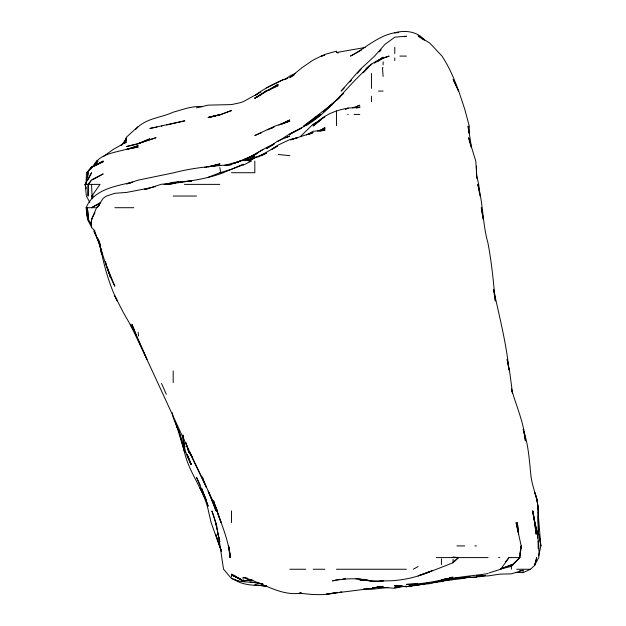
<?xml version="1.0" encoding="UTF-8"?>
<svg xmlns="http://www.w3.org/2000/svg" width="626" height="626" viewBox="0 0 626 626"><rect width="100%" height="100%" fill="white"/><g stroke="black" fill="none" stroke-linecap="round" stroke-linejoin="round"><path stroke-width="0.94" d="M538.243 522.608L538.305 510.941L537.124 499.282L534.729 492.466C539.855 505.816 537.781 520.316 538.423 534.268L538.055 515.801M469.171 132.869L469.273 126.069L464.75 109.206L458.748 91.075L453.13 79.416L458.529 91.075C454.351 78.837 449.077 66.951 442.011 56.09L429.765 43.069L418.098 35.893L423.544 39.876M86.059 184.38L86.435 172.721L98.024 161.054L95.661 163.981M538.203 548.846L538.047 541.067M87.617 177.581L88.149 172.721L86.435 172.721M511.403 565.622L519.877 557.594L521.2 545.927L516.082 522.608L518.5 533.368M519.267 557.594L519.564 555.802M519.862 554.002L521.2 545.927L519.666 557.594L511.403 566.373L500.636 569.034M85.95 184.38L88.149 172.721M538.728 555.802L540.88 545.927L538.986 534.268L540.841 545.927L538.024 511.912M515.292 572.454L523.07 572.618L530.566 569.253L534.729 565.27L536.709 557.594L534.729 565.114L538.767 557.594C540.035 541.623 535.668 526.38 532.483 510.941L534.823 522.608L536.138 534.268L532.984 510.941L534.729 523.305M124.527 142.212L126.53 137.102L138.189 126.444M125.161 141.319L126.53 137.728L123.971 142.728M95.058 231.033L91.537 227.449L91.537 219.366L96.584 207.707L99.229 204.905M90.817 168.848L91.537 166.986L103.204 161.672L91.537 167.322L103.204 161.054L91.537 167.298L87.014 172.721L91.537 166.986M88.344 179.38L91.537 172.721L85.12 184.38L86.145 188.864M91.537 227.449L91.537 219.366L94.972 212.699M125.153 140.999L126.53 138.479L121.405 145.498M93.423 165.882C99.252 154.019 114.558 152.619 125.983 149.395L138.189 146.969L126.53 149.395L138.189 145.655L127.141 149.395M86.873 211.596L87.718 219.366L86.122 207.707C93.54 189.342 115.677 186.141 132.806 182.103M91.537 184.38L92.194 198.732L91.881 196.04L100.019 184.38L85.12 184.38M511.403 557.594L509.008 557.594L500.683 569.253L488.976 572.962M363.729 72.131C369.395 63.406 379.669 59.259 389.161 56.09L383.112 58.054L377.282 61.544L383.112 58.062M364.387 71.403L367.259 67.749L362.9 72.624M505.534 561.968L509.008 557.594M90.989 181.039L88.235 184.38L88.047 196.04L88.141 184.38L91.537 179.842L103.204 173.895L92.374 179.905M125.302 141.453L126.53 140.013L120.99 145.373M357.43 73.203L361.179 69.095M99.503 204.905L97.038 207.707L103.204 198.254L106.514 196.04L114.863 193.285L126.53 192.425L149.857 187.964L161.516 184.216L175.124 183.535M349.84 82.006L351.562 80.065M379.45 51.348L380.671 49.994M379.145 51.927L381.132 49.845M135.552 129.566L138.189 126.843M344.3 87.843L341.107 91.075L359.786 69.83L374.638 56.09L384.904 44.423L394.771 37.169L406.438 36.214L404.646 36.66M363.596 72.248L368.033 67.749C346.749 86.271 330.896 110.779 306.2 125.505M300.339 136.624L313.133 124.136L320.629 120.184M428.865 571.968L418.098 575.818L429.765 571.898L453.091 562.735L458.482 557.594L453.091 556.999L453.091 557.594M337.156 99.949L339.918 97.413M343.541 93.571L324.8 110.419L332.437 103.924M323.345 111.858L331.78 104.55M453.091 562.195L458.482 557.594M301.474 68.124L289.807 77.679L293.977 75.143M333.079 103.353L303.696 126.069L319.917 114.401L313.133 119.081L318.008 115.959M321.154 119.636L313.133 126.069C322.273 115.904 334.769 110.207 348.126 108.173L345.435 109.159M323.337 117.884L324.8 116.71L313.133 125.067L318.133 122.031M124.292 143.636L126.53 141.914L113.236 149.395L103.204 156.641M320.911 130.552L324.8 127.673L324.8 130.255L320.309 131.147M321.388 114.401L304.705 126.069L289.807 134.254L301.474 128.064L289.807 133.823L278.147 141.39M301.881 67.749L313.133 60.073L321.201 56.09L324.8 55.158L321.498 56.09L324.8 54.454L336.459 51.144L336.459 52.514L338.251 52.991M374.559 62.952L383.112 57.185L374.559 62.936M272.701 145.029L274.258 143.988M268.382 90.551L278.147 84.26L254.821 98.227L261.488 94.557M263.178 149.395L243.991 160.585L266.48 147.54L273.977 143.98M288.03 77.914C276.324 82.366 264.884 88.063 254.821 95.614L258.632 93.344M139.082 126.069C148.933 117.923 161.946 117.43 173.183 112.187C182.675 109.66 192.339 105.598 202.339 106.756M318.963 131.163L324.8 127.673M249.32 161.054L254.821 157.909L261.997 155.162M100.7 202.527L91.537 207.707L100.7 202.73M272.318 145.295L266.48 148.589L278.147 140.803L289.807 136.014L285.832 137.728M258.155 156.915L277.326 146.124L271.707 149.395L278.147 145.076L289.807 139.59L297.483 137.728L290.66 139.848M413.262 569.253L418.098 566.538M248.647 161.054L254.821 157.603L266.48 153.104L261.488 155.741M260.752 92.014L243.154 101.748L240.071 102.742L231.495 104.589L208.168 105.137L196.501 107.891M306.466 134.966L313.133 131.288L324.8 130.255M429.765 571.648L432.065 570.45M322.296 129.911L324.8 128.62L317.617 131.03M283.57 79.416L266.48 87.89M243.154 165.162L251.417 161.054M280.644 124.449L289.807 119.965L278.977 125.012M295.636 73.312L289.807 76.051L284.869 79.416L287.342 78.367M356.452 106.811L359.786 105.246L352.61 107.875M243.154 164.262L223.185 172.721M257.317 153.417L243.154 159.966L250.337 157.016M248.882 159.935L254.821 157.329L245.728 160.718M308.97 134.434L313.133 132.602L290.62 139.817M261.488 132.634L254.821 135.537L275.064 126.069L289.807 121.123L280.839 124.417M257.317 153.425L254.821 154.489M139.089 143.495L149.857 138.823L138.189 143.589L126.53 146.531L138.189 143.886M236.808 162.533L240.353 161.054L233.263 163.558L254.821 155.178L252.129 156.281M361.578 49.963L350.482 56.09C366.093 48.006 380.373 33.468 398.66 32.325M223.271 172.721C205.43 179.623 186.165 181.352 167.439 184.38L173.183 183.402L171.352 183.684M267.325 129.793L274.055 127.086M243.154 164.771L231.495 169.317L220.055 172.721M208.168 177.268L219.828 172.799M500.823 568.917L511.403 564.848L511.403 569.253M270.041 128.776L272.709 127.759M500.636 568.917L511.403 564.848M345.435 109.073L348.126 108.063L359.786 107.414L359.786 106.576M451.362 578.166L441.424 581.57L431.557 582.72M239.093 161.641L231.495 164.278L225.211 165.663M451.299 578.119L442.332 580.92C457.238 576.507 472.826 576.053 488.077 573.526M523.07 572.618L523.07 570.27L511.403 573.846L499.744 574.152L488.077 575.912L476.417 576.21L482.247 575.623M383.292 580.92L380.178 580.92M144.473 189.302L155.232 186.626M470.134 576.789L464.75 578.228L443.372 580.92M426.173 572.696L429.765 571.741C415.101 577.978 399.059 581.241 383.112 580.85M336.459 579.887L332.5 580.92C345.294 578.252 358.682 577.9 371.445 580.92L359.786 579.958L367.564 580.247M452.191 578.134L429.765 583.675L418.098 584.84L429.765 582.751L418.098 585.138L406.438 586.648L394.771 586.053L398.66 586.1M365.169 47.49L336.459 52.514M161.516 126.186L161.993 126.069M144.473 189.467L148.957 188.371L144.473 189.388M402.847 586.296L394.771 588.26L376.829 586.961M166.657 124.942L184.842 120.802L149.857 128.44L157.032 127.055M224.319 165.507L243.154 160.35L251.902 159.474M131.014 182.878L126.53 183.911L138.189 180.139L174.098 172.721C192.831 167.745 212.222 166.07 231.495 164.622L229.703 164.92M442.324 580.725C456.307 576.155 471.237 578.964 485.385 575.537M441.424 579.551L464.75 577.587L468.342 576.828M164.012 184.38L173.183 182.456L179.013 182.346M204.577 167.51L207.269 166.978M336.459 592.728L337.211 592.579L336.35 592.579M356.194 108.063L359.786 107.414M519.478 570.92L523.07 570.27M397.463 586.945L394.771 587.399L406.438 586.202M399.263 586.64L401.955 586.179M226.111 165.514L227.903 165.217M339.941 592.141L341.757 591.852M442.324 580.779L453.091 579.105L447.261 579.715M168.613 184.099L166.782 184.38L173.183 182.354L191.642 180.859M249.038 580.044L242.708 580.92L231.495 574.112L243.154 580.92L251.902 579.989M249.438 579.981L243.154 580.92L231.495 574.629L240.658 579.066M326.592 594.043L336.459 592.579C324.464 595.772 311.904 594.661 299.752 593.19M444.116 579.175L446.808 578.792M449.499 578.416L451.291 578.158M337.359 579.77L340.051 579.418M342.743 579.066L345.435 578.714M376.829 587.118L383.112 586.343L371.445 588.44L326.741 594.097M449.499 577.618L453.091 577.188C437.856 581.218 422.245 584.285 406.438 584.371L417.127 583.768M175.124 182.479L179.013 182.056M180.953 181.845L191.642 181.078M438.513 581.398L440.454 581.21M387.971 587.532L371.445 589.301L363.675 588.753M372.423 587.72L383.112 587.11L380.193 586.859M464.75 577.571L476.417 577.18M382.713 580.92C373.534 582.9 364.895 579.308 355.897 578.721M398.66 32.638L394.771 32.763C405.312 29.954 417.315 31.363 424.663 40.181M246.073 580.263L252.873 580.255M399.928 56.09L406.438 56.09M383.112 67.749L382.47 67.749L383.112 76.466M378.534 91.075L383.112 91.075M347.618 114.401L348.126 114.401M354.136 114.401L359.786 114.401M96.24 161.054L97.648 161.054M219.828 172.721L220.775 172.721L219.828 167.58M231.495 172.721L254.821 172.721L254.821 161.054M184.443 184.38L219.828 184.38M91.881 196.04L93.438 196.04M173.183 196.04L196.501 196.04M86.122 207.707L95.418 207.707M114.863 207.707L133.761 207.707M91.537 219.366L92.077 219.366M456.917 545.927L464.75 545.927M474.915 545.927L476.417 545.927M436.424 557.594L488.077 557.594M498.554 557.594L499.744 557.594M511.786 557.594L519.877 557.594M289.807 569.253L305.723 569.253M313.133 569.253L324.8 569.253M336.459 569.253L406.438 569.253M516.685 569.253L530.566 569.253M372.384 580.92L383.112 580.92M266.48 586.046L254.821 584.942L266.48 586.03C255.698 584.989 243.295 586.038 234.163 579.293M249.962 581.898L262.897 584.019M278.147 154.489L289.807 155.663M299.752 592.877L301.474 593.08C280.558 596.57 262.63 582.524 243.154 577.407L243.154 579.465M215.571 521.708L211.893 510.941C218.826 529.666 220.274 549.73 223.592 569.253L231.495 578.541C241.323 583.69 252.63 580.732 262.897 584.089M243.154 577.407L247.646 578.283M231.495 576.969L231.495 575.051L235.979 576.429M231.495 578.267L238.17 580.92M231.495 575.051L240.658 579.152M191.955 456.565L189.428 452.629L191.955 456.792M133.26 329.777L123.416 312.671L114.863 296.004L117.281 301.012C108.329 282.795 103.196 262.646 99.604 242.692L101.694 254.359L98.392 239.109M132.978 329.331L130.255 324.338C148.965 362.947 166.446 402.119 184.615 440.962L184.842 441.447C195.633 464.641 206.885 487.599 217.379 510.941L215.234 505.558M192.104 456.792L189.662 452.629L206.51 487.615L202.949 478.647M90.113 221.886L91.537 224.405M91.537 225.157L88.407 219.366L87.358 207.707L88.587 218.474M89.823 202.425L86.38 196.04L85.206 184.38L85.997 187.972M91.537 227.16L87.468 219.366L86.451 207.707L86.662 209.647M205.79 499.282L199.89 487.615L205.852 499.282L208.168 506.238L201.689 488.515L205.868 499.282L196.501 477.27L200.132 485.033M100.622 246.151L93.743 231.033M202.284 476.785L203.106 478.452M161.516 383.433L166.32 394.31M188.324 457.113L191.251 464.289C185.922 455.431 183.301 445.415 182.902 435.133M213.333 501.074L221.166 522.608L213.466 501.074L214.515 503.766M98.282 239.109L99.276 241.8M219.828 519.228C224.671 531.63 228.74 544.362 230.564 557.594L228.592 545.927L229.922 557.594L229.57 552.735M219.828 519.275L213.615 501.074M221.346 551.185L215.649 534.268L221.228 550.418M102.414 254.359L99.166 242.692L94.307 231.033C102.069 249.078 105.583 268.742 114.863 286.238L106.952 266.919L110.583 277.686L107.187 266.919M185.781 442.762L188.966 452.629L186.016 442.762M176.399 424.819L177.839 429.303L173.238 417.636L172.283 412.651M175.186 421.228L184.842 452.629L182.111 440.962L178.394 429.303L184.842 453.568C189.764 473.937 204.311 490.432 208.419 510.941L211.126 522.608L221.416 551.31M105.293 261.535L106.6 266.019L105.332 261.535M523.07 429.303C528.532 444.303 529.267 460.251 530.95 475.956C532.413 487.881 538.047 498.82 538.305 510.941M534.987 524.22L537.789 534.268M471.308 147.595L468.616 137.728L475.76 161.054L476.942 178.551M534.729 522.608L537.624 534.268L537.867 538.157M217.981 534.268L219.828 541.819L215.688 522.608M476.417 174.693L478.694 184.38L480.009 196.04M215.876 522.608L216.925 527.092M512.256 392.471L511.403 388.793C516.27 406.204 523.985 422.707 525.425 440.962L524.338 435.579M523.61 431.995L523.978 433.787M479.508 193.356L477.826 184.38C483.225 203.481 482.49 223.576 487.873 242.692C491.653 261.989 493.374 281.504 495.346 301.012L493.546 289.345C499.235 316.146 506.27 342.712 509.008 370.091L508.672 368.299M508.367 366.5L507.146 359.324L509.548 370.983L512.553 393.378M471.534 147.595L468.107 126.069L468.358 128.979M518.704 534.268L517.303 522.608L518.508 533.297M183.481 437.073L183.778 439.992M138.189 332.296L138.549 335.998M468.522 130.928L468.686 132.869M229.218 547.875L229.429 550.786M183.058 435.133L183.418 440.962L184.842 446.98L183.418 440.962L183.293 437.073M476.597 176.602L476.417 166.148M534.729 564.089L534.729 565.27M453.091 559.276L453.091 562.735M441.424 558.83L441.424 564.613M394.771 47.263L394.771 53.539M394.771 57.96L394.771 60.589M383.112 61.786L383.112 64.791M371.445 73.485L371.445 88.391M371.445 96.169L371.445 101.694M336.459 110.99L336.459 125.63M231.495 510.941L231.495 522.608M173.183 370.983L173.183 382.65M371.445 64.126L367.337 67.749L371.445 64.173M265.862 91.075L254.821 98.266L266.48 91.075L278.147 85.606L265.862 91.075M254.821 156.25L248.099 160.092L254.821 156.25M155.944 137.728L138.189 143.589L155.944 137.728M231.495 110.528L219.828 114.871L208.168 117.665L221.189 114.401L231.495 110.528M221.119 114.401L208.168 117.367L221.189 114.401M219.828 163.926L208.168 166.813L219.828 164.967L208.168 166.798L219.828 163.926M418.098 584.621L406.438 586.75L394.771 585.466L406.438 586.648L418.098 584.621M441.424 581.03L434.248 582.094L441.424 581.03M138.189 339.409L131.945 324.338L136.382 335.998L146.985 359.324L138.189 339.409M211.658 499.282L208.168 491.081L216.064 510.941L211.658 499.282M190.891 464.289L187.174 454.421L190.891 464.289M483.327 219.366L481.308 207.707L483.249 219.366"/></g></svg>
